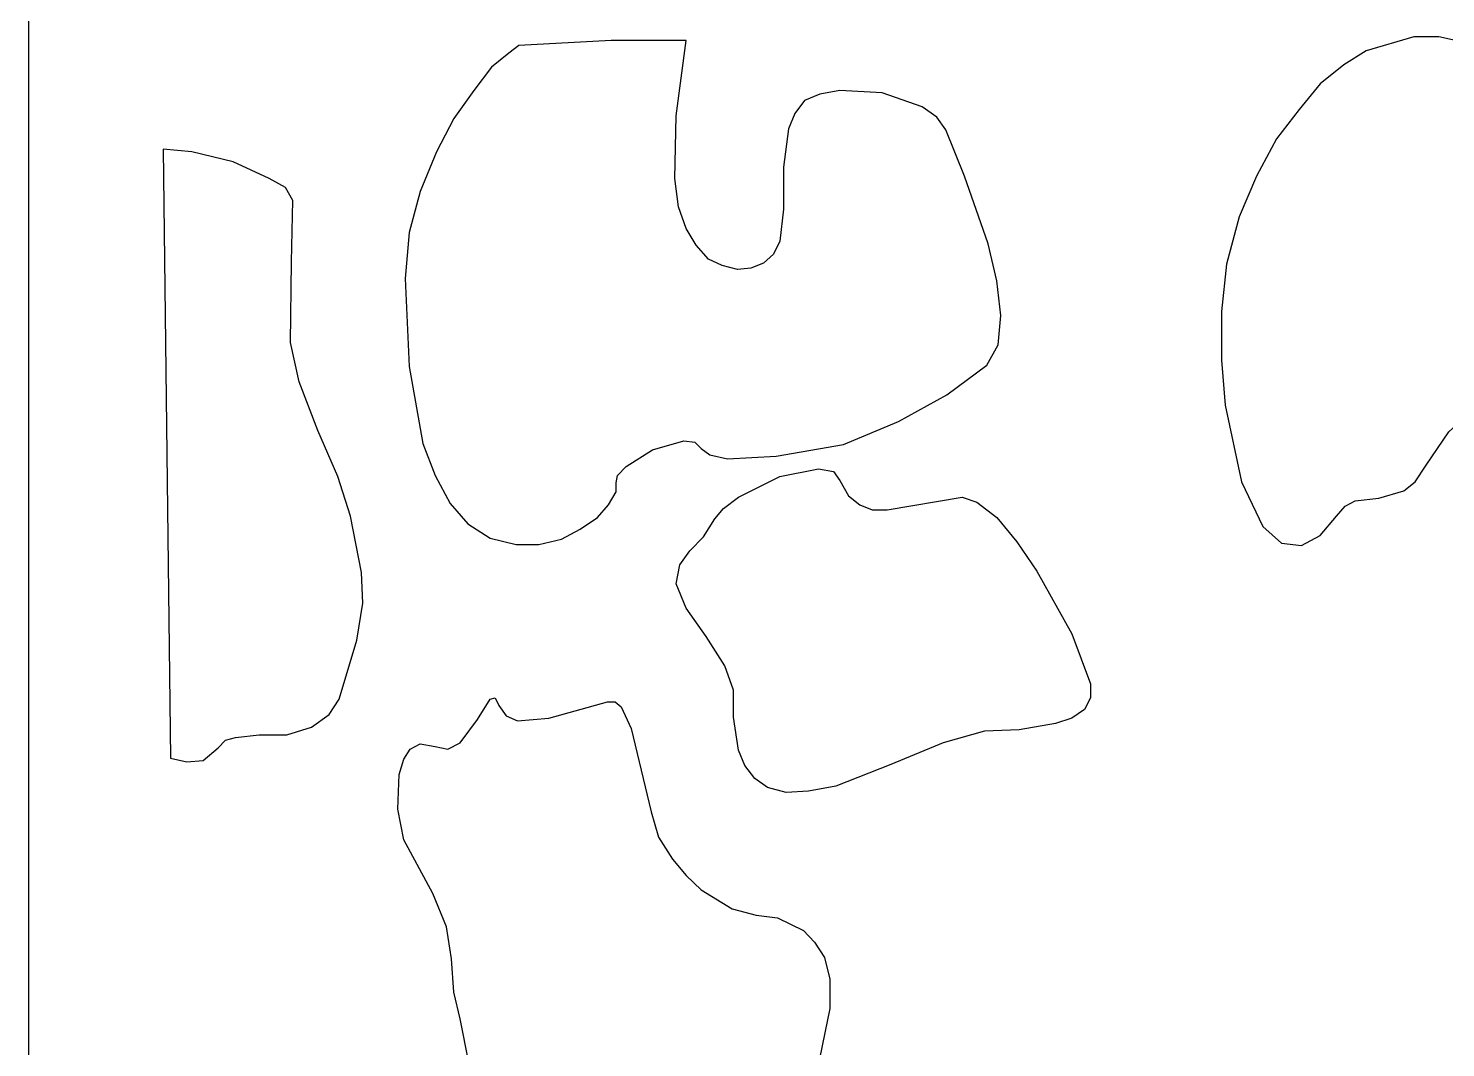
# Model space of a CAD drawing. Header units: centimetres. Extents: x -27 to -21, y -9 to 9.
# Drawn here: x -26.999 to -24.493, y -2.697 to -0.894 of the extents above; entities that cross this region are included whole.
import ezdxf

# ---------------------------------------------------------------- set-up
doc = ezdxf.new("R2010")
doc.units = ezdxf.units.CM
doc.header["$MEASUREMENT"] = 0
doc.layers.add('layer 1', color=7, linetype='Continuous')

msp = doc.modelspace()

# ---------------------------------------------------------------- linework, layer by layer
at = {"layer": 'layer 1', "color": 250, "lineweight": 30}
for points, knots in [([(-21.00043, -8.99444), (-21.00043, -8.99444), (-26.99914, -8.99536), (-26.99914, -8.99536), (-26.99914, -8.99536), (-26.99914, -8.99536), (-26.99914, 9.00077), (-26.99914, 9.00077), (-26.99914, 9.00077), (-26.99914, 9.00077), (-21.00043, 9.00077), (-21.00043, 9.00077), (-21.00043, 9.00077), (-21.00043, 9.00077), (-21.00043, -8.99444), (-21.00043, -8.99444)], [0, 0, 0, 0, 0.2, 0.2, 0.2, 0.2, 0.4, 0.4, 0.4, 0.4, 0.6, 0.6, 0.6, 0.6, 1, 1, 1, 1]), ([(-25.95969, -1.69789), (-25.95969, -1.69789), (-25.95969, -1.71375), (-25.95969, -1.71375), (-25.95969, -1.71375), (-25.95969, -1.71375), (-25.97302, -1.73643), (-25.97302, -1.73643), (-25.97302, -1.73643), (-25.97302, -1.73643), (-25.99269, -1.75893), (-25.99269, -1.75893), (-25.99269, -1.75893), (-25.99269, -1.75893), (-26.02368, -1.77939), (-26.02368, -1.77939), (-26.02368, -1.77939), (-26.02368, -1.77939), (-26.05667, -1.79746), (-26.05667, -1.79746), (-26.05667, -1.79746), (-26.05667, -1.79746), (-26.09633, -1.8065), (-26.09633, -1.8065), (-26.09633, -1.8065), (-26.09633, -1.8065), (-26.13632, -1.8065), (-26.13632, -1.8065), (-26.13632, -1.8065), (-26.13632, -1.8065), (-26.18264, -1.79525), (-26.18264, -1.79525), (-26.18264, -1.79525), (-26.18264, -1.79525), (-26.2223, -1.77036), (-26.2223, -1.77036), (-26.2223, -1.77036), (-26.2223, -1.77036), (-26.2533, -1.73403), (-26.2533, -1.73403), (-26.2533, -1.73403), (-26.2533, -1.73403), (-26.27962, -1.68443), (-26.27962, -1.68443), (-26.27962, -1.68443), (-26.27962, -1.68443), (-26.30162, -1.62783), (-26.30162, -1.62783), (-26.30162, -1.62783), (-26.30162, -1.62783), (-26.32595, -1.49212), (-26.32595, -1.49212), (-26.32595, -1.49212), (-26.32595, -1.49212), (-26.33261, -1.33594), (-26.33261, -1.33594), (-26.33261, -1.33594), (-26.33261, -1.33594), (-26.32595, -1.25463), (-26.32595, -1.25463), (-26.32595, -1.25463), (-26.32595, -1.25463), (-26.30628, -1.18216), (-26.30628, -1.18216), (-26.30628, -1.18216), (-26.30628, -1.18216), (-26.27729, -1.1121), (-26.27729, -1.1121), (-26.27729, -1.1121), (-26.27729, -1.1121), (-26.24663, -1.05328), (-26.24663, -1.05328), (-26.24663, -1.05328), (-26.24663, -1.05328), (-26.2113, -1.00349), (-26.2113, -1.00349), (-26.2113, -1.00349), (-26.2113, -1.00349), (-26.18031, -0.96274), (-26.18031, -0.96274), (-26.18031, -0.96274), (-26.18031, -0.96274), (-26.14932, -0.93785), (-26.14932, -0.93785), (-26.14932, -0.93785), (-26.14932, -0.93785), (-26.13166, -0.92421), (-26.13166, -0.92421), (-26.13166, -0.92421), (-26.13166, -0.92421), (-25.96836, -0.91517), (-25.96836, -0.91517), (-25.96836, -0.91517), (-25.96836, -0.91517), (-25.83605, -0.91517), (-25.83605, -0.91517), (-25.83605, -0.91517), (-25.83605, -0.91517), (-25.85372, -1.04867), (-25.85372, -1.04867), (-25.85372, -1.04867), (-25.85372, -1.04867), (-25.85605, -1.15948), (-25.85605, -1.15948), (-25.85605, -1.15948), (-25.85605, -1.15948), (-25.84938, -1.20927), (-25.84938, -1.20927), (-25.84938, -1.20927), (-25.84938, -1.20927), (-25.83605, -1.24781), (-25.83605, -1.24781), (-25.83605, -1.24781), (-25.83605, -1.24781), (-25.81839, -1.27712), (-25.81839, -1.27712), (-25.81839, -1.27712), (-25.81839, -1.27712), (-25.79639, -1.30202), (-25.79639, -1.30202), (-25.79639, -1.30202), (-25.79639, -1.30202), (-25.77207, -1.31345), (-25.77207, -1.31345), (-25.77207, -1.31345), (-25.77207, -1.31345), (-25.74541, -1.32009), (-25.74541, -1.32009), (-25.74541, -1.32009), (-25.74541, -1.32009), (-25.72141, -1.31787), (-25.72141, -1.31787), (-25.72141, -1.31787), (-25.72141, -1.31787), (-25.69908, -1.30884), (-25.69908, -1.30884), (-25.69908, -1.30884), (-25.69908, -1.30884), (-25.68142, -1.29298), (-25.68142, -1.29298), (-25.68142, -1.29298), (-25.68142, -1.29298), (-25.67042, -1.2703), (-25.67042, -1.2703), (-25.67042, -1.2703), (-25.67042, -1.2703), (-25.66376, -1.21388), (-25.66376, -1.21388), (-25.66376, -1.21388), (-25.66376, -1.21388), (-25.66376, -1.1392), (-25.66376, -1.1392), (-25.66376, -1.1392), (-25.66376, -1.1392), (-25.65509, -1.07135), (-25.65509, -1.07135), (-25.65509, -1.07135), (-25.65509, -1.07135), (-25.64409, -1.04424), (-25.64409, -1.04424), (-25.64409, -1.04424), (-25.64409, -1.04424), (-25.62643, -1.02156), (-25.62643, -1.02156), (-25.62643, -1.02156), (-25.62643, -1.02156), (-25.59977, -1.01032), (-25.59977, -1.01032), (-25.59977, -1.01032), (-25.59977, -1.01032), (-25.56444, -1.00349), (-25.56444, -1.00349), (-25.56444, -1.00349), (-25.56444, -1.00349), (-25.48946, -1.00792), (-25.48946, -1.00792), (-25.48946, -1.00792), (-25.48946, -1.00792), (-25.41881, -1.03281), (-25.41881, -1.03281), (-25.41881, -1.03281), (-25.41881, -1.03281), (-25.39248, -1.05088), (-25.39248, -1.05088), (-25.39248, -1.05088), (-25.39248, -1.05088), (-25.37682, -1.07356), (-25.37682, -1.07356), (-25.37682, -1.07356), (-25.37682, -1.07356), (-25.34383, -1.15506), (-25.34383, -1.15506), (-25.34383, -1.15506), (-25.34383, -1.15506), (-25.30183, -1.27491), (-25.30183, -1.27491), (-25.30183, -1.27491), (-25.30183, -1.27491), (-25.2865, -1.34055), (-25.2865, -1.34055), (-25.2865, -1.34055), (-25.2865, -1.34055), (-25.27984, -1.40158), (-25.27984, -1.40158), (-25.27984, -1.40158), (-25.27984, -1.40158), (-25.28417, -1.45358), (-25.28417, -1.45358), (-25.28417, -1.45358), (-25.28417, -1.45358), (-25.30417, -1.48972), (-25.30417, -1.48972), (-25.30417, -1.48972), (-25.30417, -1.48972), (-25.37482, -1.5419), (-25.37482, -1.5419), (-25.37482, -1.5419), (-25.37482, -1.5419), (-25.4608, -1.58929), (-25.4608, -1.58929), (-25.4608, -1.58929), (-25.4608, -1.58929), (-25.55778, -1.63004), (-25.55778, -1.63004), (-25.55778, -1.63004), (-25.55778, -1.63004), (-25.67709, -1.65032), (-25.67709, -1.65032), (-25.67709, -1.65032), (-25.67709, -1.65032), (-25.76307, -1.65493), (-25.76307, -1.65493), (-25.76307, -1.65493), (-25.76307, -1.65493), (-25.79406, -1.64811), (-25.79406, -1.64811), (-25.79406, -1.64811), (-25.79406, -1.64811), (-25.80939, -1.63686), (-25.80939, -1.63686), (-25.80939, -1.63686), (-25.80939, -1.63686), (-25.82072, -1.62561), (-25.82072, -1.62561), (-25.82072, -1.62561), (-25.82072, -1.62561), (-25.84038, -1.62322), (-25.84038, -1.62322), (-25.84038, -1.62322), (-25.84038, -1.62322), (-25.89571, -1.63907), (-25.89571, -1.63907), (-25.89571, -1.63907), (-25.89571, -1.63907), (-25.94203, -1.66858), (-25.94203, -1.66858), (-25.94203, -1.66858), (-25.94203, -1.66858), (-25.95736, -1.68443), (-25.95736, -1.68443), (-25.95736, -1.68443), (-25.95736, -1.68443), (-25.95969, -1.69789), (-25.95969, -1.69789)], [0, 0, 0, 0, 0.0149254, 0.0149254, 0.0149254, 0.0149254, 0.0298507, 0.0298507, 0.0298507, 0.0298507, 0.0447761, 0.0447761, 0.0447761, 0.0447761, 0.0597015, 0.0597015, 0.0597015, 0.0597015, 0.0746269, 0.0746269, 0.0746269, 0.0746269, 0.0895522, 0.0895522, 0.0895522, 0.0895522, 0.1044776, 0.1044776, 0.1044776, 0.1044776, 0.119403, 0.119403, 0.119403, 0.119403, 0.1343284, 0.1343284, 0.1343284, 0.1343284, 0.1492537, 0.1492537, 0.1492537, 0.1492537, 0.1641791, 0.1641791, 0.1641791, 0.1641791, 0.1791045, 0.1791045, 0.1791045, 0.1791045, 0.1940299, 0.1940299, 0.1940299, 0.1940299, 0.2089552, 0.2089552, 0.2089552, 0.2089552, 0.2238806, 0.2238806, 0.2238806, 0.2238806, 0.238806, 0.238806, 0.238806, 0.238806, 0.2537313, 0.2537313, 0.2537313, 0.2537313, 0.2686567, 0.2686567, 0.2686567, 0.2686567, 0.2835821, 0.2835821, 0.2835821, 0.2835821, 0.2985075, 0.2985075, 0.2985075, 0.2985075, 0.3134328, 0.3134328, 0.3134328, 0.3134328, 0.3283582, 0.3283582, 0.3283582, 0.3283582, 0.3432836, 0.3432836, 0.3432836, 0.3432836, 0.358209, 0.358209, 0.358209, 0.358209, 0.3731343, 0.3731343, 0.3731343, 0.3731343, 0.3880597, 0.3880597, 0.3880597, 0.3880597, 0.4029851, 0.4029851, 0.4029851, 0.4029851, 0.4179104, 0.4179104, 0.4179104, 0.4179104, 0.4328358, 0.4328358, 0.4328358, 0.4328358, 0.4477612, 0.4477612, 0.4477612, 0.4477612, 0.4626866, 0.4626866, 0.4626866, 0.4626866, 0.4776119, 0.4776119, 0.4776119, 0.4776119, 0.4925373, 0.4925373, 0.4925373, 0.4925373, 0.5074627, 0.5074627, 0.5074627, 0.5074627, 0.5223881, 0.5223881, 0.5223881, 0.5223881, 0.5373134, 0.5373134, 0.5373134, 0.5373134, 0.5522388, 0.5522388, 0.5522388, 0.5522388, 0.5671642, 0.5671642, 0.5671642, 0.5671642, 0.5820896, 0.5820896, 0.5820896, 0.5820896, 0.5970149, 0.5970149, 0.5970149, 0.5970149, 0.6119403, 0.6119403, 0.6119403, 0.6119403, 0.6268657, 0.6268657, 0.6268657, 0.6268657, 0.641791, 0.641791, 0.641791, 0.641791, 0.6567164, 0.6567164, 0.6567164, 0.6567164, 0.6716418, 0.6716418, 0.6716418, 0.6716418, 0.6865672, 0.6865672, 0.6865672, 0.6865672, 0.7014925, 0.7014925, 0.7014925, 0.7014925, 0.7164179, 0.7164179, 0.7164179, 0.7164179, 0.7313433, 0.7313433, 0.7313433, 0.7313433, 0.7462687, 0.7462687, 0.7462687, 0.7462687, 0.761194, 0.761194, 0.761194, 0.761194, 0.7761194, 0.7761194, 0.7761194, 0.7761194, 0.7910448, 0.7910448, 0.7910448, 0.7910448, 0.8059701, 0.8059701, 0.8059701, 0.8059701, 0.8208955, 0.8208955, 0.8208955, 0.8208955, 0.8358209, 0.8358209, 0.8358209, 0.8358209, 0.8507463, 0.8507463, 0.8507463, 0.8507463, 0.8656716, 0.8656716, 0.8656716, 0.8656716, 0.880597, 0.880597, 0.880597, 0.880597, 0.8955224, 0.8955224, 0.8955224, 0.8955224, 0.9104478, 0.9104478, 0.9104478, 0.9104478, 0.9253731, 0.9253731, 0.9253731, 0.9253731, 0.9402985, 0.9402985, 0.9402985, 0.9402985, 0.9552239, 0.9552239, 0.9552239, 0.9552239, 0.9701493, 0.9701493, 0.9701493, 0.9701493, 1, 1, 1, 1]), ([(-24.3837, -1.53729), (-24.3837, -1.53729), (-24.40803, -1.54411), (-24.40803, -1.54411), (-24.40803, -1.54411), (-24.40803, -1.54411), (-24.44335, -1.56679), (-24.44335, -1.56679), (-24.44335, -1.56679), (-24.44335, -1.56679), (-24.48768, -1.60736), (-24.48768, -1.60736), (-24.48768, -1.60736), (-24.48768, -1.60736), (-24.52733, -1.66618), (-24.52733, -1.66618), (-24.52733, -1.66618), (-24.52733, -1.66618), (-24.547, -1.69568), (-24.547, -1.69568), (-24.547, -1.69568), (-24.547, -1.69568), (-24.56699, -1.71154), (-24.56699, -1.71154), (-24.56699, -1.71154), (-24.56699, -1.71154), (-24.61098, -1.725), (-24.61098, -1.725), (-24.61098, -1.725), (-24.61098, -1.725), (-24.65297, -1.72961), (-24.65297, -1.72961), (-24.65297, -1.72961), (-24.65297, -1.72961), (-24.67064, -1.73864), (-24.67064, -1.73864), (-24.67064, -1.73864), (-24.67064, -1.73864), (-24.6863, -1.75671), (-24.6863, -1.75671), (-24.6863, -1.75671), (-24.6863, -1.75671), (-24.71496, -1.79064), (-24.71496, -1.79064), (-24.71496, -1.79064), (-24.71496, -1.79064), (-24.74795, -1.80871), (-24.74795, -1.80871), (-24.74795, -1.80871), (-24.74795, -1.80871), (-24.78328, -1.80428), (-24.78328, -1.80428), (-24.78328, -1.80428), (-24.78328, -1.80428), (-24.81627, -1.77478), (-24.81627, -1.77478), (-24.81627, -1.77478), (-24.81627, -1.77478), (-24.85393, -1.69568), (-24.85393, -1.69568), (-24.85393, -1.69568), (-24.85393, -1.69568), (-24.88259, -1.55997), (-24.88259, -1.55997), (-24.88259, -1.55997), (-24.88259, -1.55997), (-24.88926, -1.48069), (-24.88926, -1.48069), (-24.88926, -1.48069), (-24.88926, -1.48069), (-24.88926, -1.39476), (-24.88926, -1.39476), (-24.88926, -1.39476), (-24.88926, -1.39476), (-24.88026, -1.31105), (-24.88026, -1.31105), (-24.88026, -1.31105), (-24.88026, -1.31105), (-24.85826, -1.22734), (-24.85826, -1.22734), (-24.85826, -1.22734), (-24.85826, -1.22734), (-24.82727, -1.15506), (-24.82727, -1.15506), (-24.82727, -1.15506), (-24.82727, -1.15506), (-24.79194, -1.08942), (-24.79194, -1.08942), (-24.79194, -1.08942), (-24.79194, -1.08942), (-24.75229, -1.03742), (-24.75229, -1.03742), (-24.75229, -1.03742), (-24.75229, -1.03742), (-24.71496, -0.99206), (-24.71496, -0.99206), (-24.71496, -0.99206), (-24.71496, -0.99206), (-24.67297, -0.95813), (-24.67297, -0.95813), (-24.67297, -0.95813), (-24.67297, -0.95813), (-24.63331, -0.93343), (-24.63331, -0.93343), (-24.63331, -0.93343), (-24.63331, -0.93343), (-24.54933, -0.90853), (-24.54933, -0.90853), (-24.54933, -0.90853), (-24.54933, -0.90853), (-24.50534, -0.90853), (-24.50534, -0.90853), (-24.50534, -0.90853), (-24.50534, -0.90853), (-24.45435, -0.91978), (-24.45435, -0.91978), (-24.45435, -0.91978), (-24.45435, -0.91978), (-24.35937, -0.96957), (-24.35937, -0.96957), (-24.35937, -0.96957), (-24.35937, -0.96957), (-24.31538, -1.00349), (-24.31538, -1.00349), (-24.31538, -1.00349), (-24.31538, -1.00349), (-24.28672, -1.03742), (-24.28672, -1.03742), (-24.28672, -1.03742), (-24.28672, -1.03742), (-24.26906, -1.07135), (-24.26906, -1.07135), (-24.26906, -1.07135), (-24.26906, -1.07135), (-24.26906, -1.10067), (-24.26906, -1.10067), (-24.26906, -1.10067), (-24.26906, -1.10067), (-24.29338, -1.14824), (-24.29338, -1.14824), (-24.29338, -1.14824), (-24.29338, -1.14824), (-24.32205, -1.17995), (-24.32205, -1.17995), (-24.32205, -1.17995), (-24.32205, -1.17995), (-24.38836, -1.22513), (-24.38836, -1.22513), (-24.38836, -1.22513), (-24.38836, -1.22513), (-24.40136, -1.24098), (-24.40136, -1.24098), (-24.40136, -1.24098), (-24.40136, -1.24098), (-24.40803, -1.26366), (-24.40803, -1.26366), (-24.40803, -1.26366), (-24.40803, -1.26366), (-24.40603, -1.32009), (-24.40603, -1.32009), (-24.40603, -1.32009), (-24.40603, -1.32009), (-24.3927, -1.37669), (-24.3927, -1.37669), (-24.3927, -1.37669), (-24.3927, -1.37669), (-24.37503, -1.42648), (-24.37503, -1.42648), (-24.37503, -1.42648), (-24.37503, -1.42648), (-24.36404, -1.46944), (-24.36404, -1.46944), (-24.36404, -1.46944), (-24.36404, -1.46944), (-24.3617, -1.50337), (-24.3617, -1.50337), (-24.3617, -1.50337), (-24.3617, -1.50337), (-24.36837, -1.52826), (-24.36837, -1.52826), (-24.36837, -1.52826), (-24.36837, -1.52826), (-24.3837, -1.53729), (-24.3837, -1.53729)], [0, 0, 0, 0, 0.0212766, 0.0212766, 0.0212766, 0.0212766, 0.0425532, 0.0425532, 0.0425532, 0.0425532, 0.0638298, 0.0638298, 0.0638298, 0.0638298, 0.0851064, 0.0851064, 0.0851064, 0.0851064, 0.106383, 0.106383, 0.106383, 0.106383, 0.1276596, 0.1276596, 0.1276596, 0.1276596, 0.1489362, 0.1489362, 0.1489362, 0.1489362, 0.1702128, 0.1702128, 0.1702128, 0.1702128, 0.1914894, 0.1914894, 0.1914894, 0.1914894, 0.212766, 0.212766, 0.212766, 0.212766, 0.2340426, 0.2340426, 0.2340426, 0.2340426, 0.2553191, 0.2553191, 0.2553191, 0.2553191, 0.2765957, 0.2765957, 0.2765957, 0.2765957, 0.2978723, 0.2978723, 0.2978723, 0.2978723, 0.3191489, 0.3191489, 0.3191489, 0.3191489, 0.3404255, 0.3404255, 0.3404255, 0.3404255, 0.3617021, 0.3617021, 0.3617021, 0.3617021, 0.3829787, 0.3829787, 0.3829787, 0.3829787, 0.4042553, 0.4042553, 0.4042553, 0.4042553, 0.4255319, 0.4255319, 0.4255319, 0.4255319, 0.4468085, 0.4468085, 0.4468085, 0.4468085, 0.4680851, 0.4680851, 0.4680851, 0.4680851, 0.4893617, 0.4893617, 0.4893617, 0.4893617, 0.5106383, 0.5106383, 0.5106383, 0.5106383, 0.5319149, 0.5319149, 0.5319149, 0.5319149, 0.5531915, 0.5531915, 0.5531915, 0.5531915, 0.5744681, 0.5744681, 0.5744681, 0.5744681, 0.5957447, 0.5957447, 0.5957447, 0.5957447, 0.6170213, 0.6170213, 0.6170213, 0.6170213, 0.6382979, 0.6382979, 0.6382979, 0.6382979, 0.6595745, 0.6595745, 0.6595745, 0.6595745, 0.6808511, 0.6808511, 0.6808511, 0.6808511, 0.7021277, 0.7021277, 0.7021277, 0.7021277, 0.7234043, 0.7234043, 0.7234043, 0.7234043, 0.7446809, 0.7446809, 0.7446809, 0.7446809, 0.7659574, 0.7659574, 0.7659574, 0.7659574, 0.787234, 0.787234, 0.787234, 0.787234, 0.8085106, 0.8085106, 0.8085106, 0.8085106, 0.8297872, 0.8297872, 0.8297872, 0.8297872, 0.8510638, 0.8510638, 0.8510638, 0.8510638, 0.8723404, 0.8723404, 0.8723404, 0.8723404, 0.893617, 0.893617, 0.893617, 0.893617, 0.9148936, 0.9148936, 0.9148936, 0.9148936, 0.9361702, 0.9361702, 0.9361702, 0.9361702, 0.9574468, 0.9574468, 0.9574468, 0.9574468, 1, 1, 1, 1]), ([(-26.74752, -2.18431), (-26.74752, -2.18431), (-26.76085, -1.10749), (-26.76085, -1.10749), (-26.76085, -1.10749), (-26.76085, -1.10749), (-26.70986, -1.1121), (-26.70986, -1.1121), (-26.70986, -1.1121), (-26.70986, -1.1121), (-26.63721, -1.13017), (-26.63721, -1.13017), (-26.63721, -1.13017), (-26.63721, -1.13017), (-26.57323, -1.15948), (-26.57323, -1.15948), (-26.57323, -1.15948), (-26.57323, -1.15948), (-26.54457, -1.17534), (-26.54457, -1.17534), (-26.54457, -1.17534), (-26.54457, -1.17534), (-26.53124, -1.19802), (-26.53124, -1.19802), (-26.53124, -1.19802), (-26.53124, -1.19802), (-26.53357, -1.30663), (-26.53357, -1.30663), (-26.53357, -1.30663), (-26.53357, -1.30663), (-26.53557, -1.44916), (-26.53557, -1.44916), (-26.53557, -1.44916), (-26.53557, -1.44916), (-26.52024, -1.51922), (-26.52024, -1.51922), (-26.52024, -1.51922), (-26.52024, -1.51922), (-26.48725, -1.60515), (-26.48725, -1.60515), (-26.48725, -1.60515), (-26.48725, -1.60515), (-26.45192, -1.68665), (-26.45192, -1.68665), (-26.45192, -1.68665), (-26.45192, -1.68665), (-26.42959, -1.75671), (-26.42959, -1.75671), (-26.42959, -1.75671), (-26.42959, -1.75671), (-26.40993, -1.85628), (-26.40993, -1.85628), (-26.40993, -1.85628), (-26.40993, -1.85628), (-26.4076, -1.91049), (-26.4076, -1.91049), (-26.4076, -1.91049), (-26.4076, -1.91049), (-26.41859, -1.97613), (-26.41859, -1.97613), (-26.41859, -1.97613), (-26.41859, -1.97613), (-26.44959, -2.08013), (-26.44959, -2.08013), (-26.44959, -2.08013), (-26.44959, -2.08013), (-26.46725, -2.10742), (-26.46725, -2.10742), (-26.46725, -2.10742), (-26.46725, -2.10742), (-26.49824, -2.12991), (-26.49824, -2.12991), (-26.49824, -2.12991), (-26.49824, -2.12991), (-26.54223, -2.14356), (-26.54223, -2.14356), (-26.54223, -2.14356), (-26.54223, -2.14356), (-26.59089, -2.14356), (-26.59089, -2.14356), (-26.59089, -2.14356), (-26.59089, -2.14356), (-26.63288, -2.14798), (-26.63288, -2.14798), (-26.63288, -2.14798), (-26.63288, -2.14798), (-26.65054, -2.15259), (-26.65054, -2.15259), (-26.65054, -2.15259), (-26.65054, -2.15259), (-26.66354, -2.16624), (-26.66354, -2.16624), (-26.66354, -2.16624), (-26.66354, -2.16624), (-26.6902, -2.18873), (-26.6902, -2.18873), (-26.6902, -2.18873), (-26.6902, -2.18873), (-26.71886, -2.19113), (-26.71886, -2.19113), (-26.71886, -2.19113), (-26.71886, -2.19113), (-26.74752, -2.18431), (-26.74752, -2.18431)], [0, 0, 0, 0, 0.037037, 0.037037, 0.037037, 0.037037, 0.0740741, 0.0740741, 0.0740741, 0.0740741, 0.1111111, 0.1111111, 0.1111111, 0.1111111, 0.1481481, 0.1481481, 0.1481481, 0.1481481, 0.1851852, 0.1851852, 0.1851852, 0.1851852, 0.2222222, 0.2222222, 0.2222222, 0.2222222, 0.2592593, 0.2592593, 0.2592593, 0.2592593, 0.2962963, 0.2962963, 0.2962963, 0.2962963, 0.3333333, 0.3333333, 0.3333333, 0.3333333, 0.3703704, 0.3703704, 0.3703704, 0.3703704, 0.4074074, 0.4074074, 0.4074074, 0.4074074, 0.4444444, 0.4444444, 0.4444444, 0.4444444, 0.4814815, 0.4814815, 0.4814815, 0.4814815, 0.5185185, 0.5185185, 0.5185185, 0.5185185, 0.5555556, 0.5555556, 0.5555556, 0.5555556, 0.5925926, 0.5925926, 0.5925926, 0.5925926, 0.6296296, 0.6296296, 0.6296296, 0.6296296, 0.6666667, 0.6666667, 0.6666667, 0.6666667, 0.7037037, 0.7037037, 0.7037037, 0.7037037, 0.7407407, 0.7407407, 0.7407407, 0.7407407, 0.7777778, 0.7777778, 0.7777778, 0.7777778, 0.8148148, 0.8148148, 0.8148148, 0.8148148, 0.8518519, 0.8518519, 0.8518519, 0.8518519, 0.8888889, 0.8888889, 0.8888889, 0.8888889, 0.9259259, 0.9259259, 0.9259259, 0.9259259, 1, 1, 1, 1]), ([(-25.7854, -1.76132), (-25.7854, -1.76132), (-25.80506, -1.79285), (-25.80506, -1.79285), (-25.80506, -1.79285), (-25.80506, -1.79285), (-25.82939, -1.81774), (-25.82939, -1.81774), (-25.82939, -1.81774), (-25.82939, -1.81774), (-25.84705, -1.84264), (-25.84705, -1.84264), (-25.84705, -1.84264), (-25.84705, -1.84264), (-25.85372, -1.87656), (-25.85372, -1.87656), (-25.85372, -1.87656), (-25.85372, -1.87656), (-25.83605, -1.91953), (-25.83605, -1.91953), (-25.83605, -1.91953), (-25.83605, -1.91953), (-25.80073, -1.96931), (-25.80073, -1.96931), (-25.80073, -1.96931), (-25.80073, -1.96931), (-25.76773, -2.02131), (-25.76773, -2.02131), (-25.76773, -2.02131), (-25.76773, -2.02131), (-25.75207, -2.06445), (-25.75207, -2.06445), (-25.75207, -2.06445), (-25.75207, -2.06445), (-25.75207, -2.11184), (-25.75207, -2.11184), (-25.75207, -2.11184), (-25.75207, -2.11184), (-25.74341, -2.17066), (-25.74341, -2.17066), (-25.74341, -2.17066), (-25.74341, -2.17066), (-25.73241, -2.19777), (-25.73241, -2.19777), (-25.73241, -2.19777), (-25.73241, -2.19777), (-25.71475, -2.22044), (-25.71475, -2.22044), (-25.71475, -2.22044), (-25.71475, -2.22044), (-25.69242, -2.2363), (-25.69242, -2.2363), (-25.69242, -2.2363), (-25.69242, -2.2363), (-25.65942, -2.24534), (-25.65942, -2.24534), (-25.65942, -2.24534), (-25.65942, -2.24534), (-25.61977, -2.24312), (-25.61977, -2.24312), (-25.61977, -2.24312), (-25.61977, -2.24312), (-25.57111, -2.23409), (-25.57111, -2.23409), (-25.57111, -2.23409), (-25.57111, -2.23409), (-25.47413, -2.19555), (-25.47413, -2.19555), (-25.47413, -2.19555), (-25.47413, -2.19555), (-25.38148, -2.1572), (-25.38148, -2.1572), (-25.38148, -2.1572), (-25.38148, -2.1572), (-25.3085, -2.13673), (-25.3085, -2.13673), (-25.3085, -2.13673), (-25.3085, -2.13673), (-25.24685, -2.13452), (-25.24685, -2.13452), (-25.24685, -2.13452), (-25.24685, -2.13452), (-25.18286, -2.12327), (-25.18286, -2.12327), (-25.18286, -2.12327), (-25.18286, -2.12327), (-25.1542, -2.11405), (-25.1542, -2.11405), (-25.1542, -2.11405), (-25.1542, -2.11405), (-25.13187, -2.09838), (-25.13187, -2.09838), (-25.13187, -2.09838), (-25.13187, -2.09838), (-25.12087, -2.07791), (-25.12087, -2.07791), (-25.12087, -2.07791), (-25.12087, -2.07791), (-25.12087, -2.05302), (-25.12087, -2.05302), (-25.12087, -2.05302), (-25.12087, -2.05302), (-25.1542, -1.96489), (-25.1542, -1.96489), (-25.1542, -1.96489), (-25.1542, -1.96489), (-25.21585, -1.85407), (-25.21585, -1.85407), (-25.21585, -1.85407), (-25.21585, -1.85407), (-25.25118, -1.80189), (-25.25118, -1.80189), (-25.25118, -1.80189), (-25.25118, -1.80189), (-25.2865, -1.75893), (-25.2865, -1.75893), (-25.2865, -1.75893), (-25.2865, -1.75893), (-25.32183, -1.73182), (-25.32183, -1.73182), (-25.32183, -1.73182), (-25.32183, -1.73182), (-25.34816, -1.72279), (-25.34816, -1.72279), (-25.34816, -1.72279), (-25.34816, -1.72279), (-25.4808, -1.74547), (-25.4808, -1.74547), (-25.4808, -1.74547), (-25.4808, -1.74547), (-25.50712, -1.74547), (-25.50712, -1.74547), (-25.50712, -1.74547), (-25.50712, -1.74547), (-25.52912, -1.73643), (-25.52912, -1.73643), (-25.52912, -1.73643), (-25.52912, -1.73643), (-25.54911, -1.72057), (-25.54911, -1.72057), (-25.54911, -1.72057), (-25.54911, -1.72057), (-25.56444, -1.69347), (-25.56444, -1.69347), (-25.56444, -1.69347), (-25.56444, -1.69347), (-25.57544, -1.67761), (-25.57544, -1.67761), (-25.57544, -1.67761), (-25.57544, -1.67761), (-25.6021, -1.673), (-25.6021, -1.673), (-25.6021, -1.673), (-25.6021, -1.673), (-25.67042, -1.68665), (-25.67042, -1.68665), (-25.67042, -1.68665), (-25.67042, -1.68665), (-25.74341, -1.72279), (-25.74341, -1.72279), (-25.74341, -1.72279), (-25.74341, -1.72279), (-25.76973, -1.74325), (-25.76973, -1.74325), (-25.76973, -1.74325), (-25.76973, -1.74325), (-25.7854, -1.76132), (-25.7854, -1.76132)], [0, 0, 0, 0, 0.0232558, 0.0232558, 0.0232558, 0.0232558, 0.0465116, 0.0465116, 0.0465116, 0.0465116, 0.0697674, 0.0697674, 0.0697674, 0.0697674, 0.0930233, 0.0930233, 0.0930233, 0.0930233, 0.1162791, 0.1162791, 0.1162791, 0.1162791, 0.1395349, 0.1395349, 0.1395349, 0.1395349, 0.1627907, 0.1627907, 0.1627907, 0.1627907, 0.1860465, 0.1860465, 0.1860465, 0.1860465, 0.2093023, 0.2093023, 0.2093023, 0.2093023, 0.2325581, 0.2325581, 0.2325581, 0.2325581, 0.255814, 0.255814, 0.255814, 0.255814, 0.2790698, 0.2790698, 0.2790698, 0.2790698, 0.3023256, 0.3023256, 0.3023256, 0.3023256, 0.3255814, 0.3255814, 0.3255814, 0.3255814, 0.3488372, 0.3488372, 0.3488372, 0.3488372, 0.372093, 0.372093, 0.372093, 0.372093, 0.3953488, 0.3953488, 0.3953488, 0.3953488, 0.4186047, 0.4186047, 0.4186047, 0.4186047, 0.4418605, 0.4418605, 0.4418605, 0.4418605, 0.4651163, 0.4651163, 0.4651163, 0.4651163, 0.4883721, 0.4883721, 0.4883721, 0.4883721, 0.5116279, 0.5116279, 0.5116279, 0.5116279, 0.5348837, 0.5348837, 0.5348837, 0.5348837, 0.5581395, 0.5581395, 0.5581395, 0.5581395, 0.5813953, 0.5813953, 0.5813953, 0.5813953, 0.6046512, 0.6046512, 0.6046512, 0.6046512, 0.627907, 0.627907, 0.627907, 0.627907, 0.6511628, 0.6511628, 0.6511628, 0.6511628, 0.6744186, 0.6744186, 0.6744186, 0.6744186, 0.6976744, 0.6976744, 0.6976744, 0.6976744, 0.7209302, 0.7209302, 0.7209302, 0.7209302, 0.744186, 0.744186, 0.744186, 0.744186, 0.7674419, 0.7674419, 0.7674419, 0.7674419, 0.7906977, 0.7906977, 0.7906977, 0.7906977, 0.8139535, 0.8139535, 0.8139535, 0.8139535, 0.8372093, 0.8372093, 0.8372093, 0.8372093, 0.8604651, 0.8604651, 0.8604651, 0.8604651, 0.8837209, 0.8837209, 0.8837209, 0.8837209, 0.9069767, 0.9069767, 0.9069767, 0.9069767, 0.9302326, 0.9302326, 0.9302326, 0.9302326, 0.9534884, 0.9534884, 0.9534884, 0.9534884, 1, 1, 1, 1]), ([(-26.2133, -2.84699), (-26.2133, -2.84699), (-26.16931, -2.8787), (-26.16931, -2.8787), (-26.16931, -2.8787), (-26.16931, -2.8787), (-26.061, -2.93752), (-26.061, -2.93752), (-26.061, -2.93752), (-26.061, -2.93752), (-25.99269, -2.96463), (-25.99269, -2.96463), (-25.99269, -2.96463), (-25.99269, -2.96463), (-25.92437, -2.9827), (-25.92437, -2.9827), (-25.92437, -2.9827), (-25.92437, -2.9827), (-25.85805, -2.98731), (-25.85805, -2.98731), (-25.85805, -2.98731), (-25.85805, -2.98731), (-25.79839, -2.97145), (-25.79839, -2.97145), (-25.79839, -2.97145), (-25.79839, -2.97145), (-25.74774, -2.94435), (-25.74774, -2.94435), (-25.74774, -2.94435), (-25.74774, -2.94435), (-25.70575, -2.91042), (-25.70575, -2.91042), (-25.70575, -2.91042), (-25.70575, -2.91042), (-25.67042, -2.87188), (-25.67042, -2.87188), (-25.67042, -2.87188), (-25.67042, -2.87188), (-25.64176, -2.82892), (-25.64176, -2.82892), (-25.64176, -2.82892), (-25.64176, -2.82892), (-25.60444, -2.73617), (-25.60444, -2.73617), (-25.60444, -2.73617), (-25.60444, -2.73617), (-25.58211, -2.62757), (-25.58211, -2.62757), (-25.58211, -2.62757), (-25.58211, -2.62757), (-25.58211, -2.57557), (-25.58211, -2.57557), (-25.58211, -2.57557), (-25.58211, -2.57557), (-25.59111, -2.53722), (-25.59111, -2.53722), (-25.59111, -2.53722), (-25.59111, -2.53722), (-25.60877, -2.50993), (-25.60877, -2.50993), (-25.60877, -2.50993), (-25.60877, -2.50993), (-25.62843, -2.48965), (-25.62843, -2.48965), (-25.62843, -2.48965), (-25.62843, -2.48965), (-25.67475, -2.46697), (-25.67475, -2.46697), (-25.67475, -2.46697), (-25.67475, -2.46697), (-25.71241, -2.46254), (-25.71241, -2.46254), (-25.71241, -2.46254), (-25.71241, -2.46254), (-25.7544, -2.45111), (-25.7544, -2.45111), (-25.7544, -2.45111), (-25.7544, -2.45111), (-25.80939, -2.41719), (-25.80939, -2.41719), (-25.80939, -2.41719), (-25.80939, -2.41719), (-25.83605, -2.39229), (-25.83605, -2.39229), (-25.83605, -2.39229), (-25.83605, -2.39229), (-25.86038, -2.36298), (-25.86038, -2.36298), (-25.86038, -2.36298), (-25.86038, -2.36298), (-25.88471, -2.32444), (-25.88471, -2.32444), (-25.88471, -2.32444), (-25.88471, -2.32444), (-25.89771, -2.27926), (-25.89771, -2.27926), (-25.89771, -2.27926), (-25.89771, -2.27926), (-25.93303, -2.13231), (-25.93303, -2.13231), (-25.93303, -2.13231), (-25.93303, -2.13231), (-25.95069, -2.09377), (-25.95069, -2.09377), (-25.95069, -2.09377), (-25.95069, -2.09377), (-25.96169, -2.08474), (-25.96169, -2.08474), (-25.96169, -2.08474), (-25.96169, -2.08474), (-25.97502, -2.08474), (-25.97502, -2.08474), (-25.97502, -2.08474), (-25.97502, -2.08474), (-26.07867, -2.11405), (-26.07867, -2.11405), (-26.07867, -2.11405), (-26.07867, -2.11405), (-26.13399, -2.11866), (-26.13399, -2.11866), (-26.13399, -2.11866), (-26.13399, -2.11866), (-26.15398, -2.10963), (-26.15398, -2.10963), (-26.15398, -2.10963), (-26.15398, -2.10963), (-26.16698, -2.09156), (-26.16698, -2.09156), (-26.16698, -2.09156), (-26.16698, -2.09156), (-26.17365, -2.07791), (-26.17365, -2.07791), (-26.17365, -2.07791), (-26.17365, -2.07791), (-26.18264, -2.08013), (-26.18264, -2.08013), (-26.18264, -2.08013), (-26.18264, -2.08013), (-26.20464, -2.11645), (-26.20464, -2.11645), (-26.20464, -2.11645), (-26.20464, -2.11645), (-26.21997, -2.13673), (-26.21997, -2.13673), (-26.21997, -2.13673), (-26.21997, -2.13673), (-26.23563, -2.1572), (-26.23563, -2.1572), (-26.23563, -2.1572), (-26.23563, -2.1572), (-26.25763, -2.16845), (-26.25763, -2.16845), (-26.25763, -2.16845), (-26.25763, -2.16845), (-26.27962, -2.16384), (-26.27962, -2.16384), (-26.27962, -2.16384), (-26.27962, -2.16384), (-26.30628, -2.15941), (-26.30628, -2.15941), (-26.30628, -2.15941), (-26.30628, -2.15941), (-26.32395, -2.16845), (-26.32395, -2.16845), (-26.32395, -2.16845), (-26.32395, -2.16845), (-26.33494, -2.18652), (-26.33494, -2.18652), (-26.33494, -2.18652), (-26.33494, -2.18652), (-26.34361, -2.21362), (-26.34361, -2.21362), (-26.34361, -2.21362), (-26.34361, -2.21362), (-26.34594, -2.27465), (-26.34594, -2.27465), (-26.34594, -2.27465), (-26.34594, -2.27465), (-26.33494, -2.32905), (-26.33494, -2.32905), (-26.33494, -2.32905), (-26.33494, -2.32905), (-26.28396, -2.42401), (-26.28396, -2.42401), (-26.28396, -2.42401), (-26.28396, -2.42401), (-26.25963, -2.48283), (-26.25963, -2.48283), (-26.25963, -2.48283), (-26.25963, -2.48283), (-26.25096, -2.53943), (-26.25096, -2.53943), (-26.25096, -2.53943), (-26.25096, -2.53943), (-26.24663, -2.59825), (-26.24663, -2.59825), (-26.24663, -2.59825), (-26.24663, -2.59825), (-26.23563, -2.64564), (-26.23563, -2.64564), (-26.23563, -2.64564), (-26.23563, -2.64564), (-26.21997, -2.72271), (-26.21997, -2.72271), (-26.21997, -2.72271), (-26.21997, -2.72271), (-26.2133, -2.84699), (-26.2133, -2.84699)], [0, 0, 0, 0, 0.0188679, 0.0188679, 0.0188679, 0.0188679, 0.0377358, 0.0377358, 0.0377358, 0.0377358, 0.0566038, 0.0566038, 0.0566038, 0.0566038, 0.0754717, 0.0754717, 0.0754717, 0.0754717, 0.0943396, 0.0943396, 0.0943396, 0.0943396, 0.1132075, 0.1132075, 0.1132075, 0.1132075, 0.1320755, 0.1320755, 0.1320755, 0.1320755, 0.1509434, 0.1509434, 0.1509434, 0.1509434, 0.1698113, 0.1698113, 0.1698113, 0.1698113, 0.1886792, 0.1886792, 0.1886792, 0.1886792, 0.2075472, 0.2075472, 0.2075472, 0.2075472, 0.2264151, 0.2264151, 0.2264151, 0.2264151, 0.245283, 0.245283, 0.245283, 0.245283, 0.2641509, 0.2641509, 0.2641509, 0.2641509, 0.2830189, 0.2830189, 0.2830189, 0.2830189, 0.3018868, 0.3018868, 0.3018868, 0.3018868, 0.3207547, 0.3207547, 0.3207547, 0.3207547, 0.3396226, 0.3396226, 0.3396226, 0.3396226, 0.3584906, 0.3584906, 0.3584906, 0.3584906, 0.3773585, 0.3773585, 0.3773585, 0.3773585, 0.3962264, 0.3962264, 0.3962264, 0.3962264, 0.4150943, 0.4150943, 0.4150943, 0.4150943, 0.4339623, 0.4339623, 0.4339623, 0.4339623, 0.4528302, 0.4528302, 0.4528302, 0.4528302, 0.4716981, 0.4716981, 0.4716981, 0.4716981, 0.490566, 0.490566, 0.490566, 0.490566, 0.509434, 0.509434, 0.509434, 0.509434, 0.5283019, 0.5283019, 0.5283019, 0.5283019, 0.5471698, 0.5471698, 0.5471698, 0.5471698, 0.5660377, 0.5660377, 0.5660377, 0.5660377, 0.5849057, 0.5849057, 0.5849057, 0.5849057, 0.6037736, 0.6037736, 0.6037736, 0.6037736, 0.6226415, 0.6226415, 0.6226415, 0.6226415, 0.6415094, 0.6415094, 0.6415094, 0.6415094, 0.6603774, 0.6603774, 0.6603774, 0.6603774, 0.6792453, 0.6792453, 0.6792453, 0.6792453, 0.6981132, 0.6981132, 0.6981132, 0.6981132, 0.7169811, 0.7169811, 0.7169811, 0.7169811, 0.7358491, 0.7358491, 0.7358491, 0.7358491, 0.754717, 0.754717, 0.754717, 0.754717, 0.7735849, 0.7735849, 0.7735849, 0.7735849, 0.7924528, 0.7924528, 0.7924528, 0.7924528, 0.8113208, 0.8113208, 0.8113208, 0.8113208, 0.8301887, 0.8301887, 0.8301887, 0.8301887, 0.8490566, 0.8490566, 0.8490566, 0.8490566, 0.8679245, 0.8679245, 0.8679245, 0.8679245, 0.8867925, 0.8867925, 0.8867925, 0.8867925, 0.9056604, 0.9056604, 0.9056604, 0.9056604, 0.9245283, 0.9245283, 0.9245283, 0.9245283, 0.9433962, 0.9433962, 0.9433962, 0.9433962, 0.9622642, 0.9622642, 0.9622642, 0.9622642, 1, 1, 1, 1])]:
    msp.add_open_spline(points, degree=3, knots=knots, dxfattribs=at)

doc.saveas('drawing.dxf')
